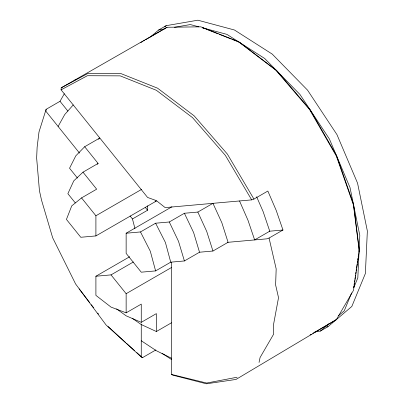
<?xml version="1.0" encoding="UTF-8"?>
<svg xmlns="http://www.w3.org/2000/svg" width="404" height="404" viewBox="0 0 404 404"><rect width="100%" height="100%" fill="white"/><g stroke="black" fill="none" stroke-linecap="round" stroke-linejoin="round"><path stroke-width="0.61" d="M64.307 93.799L60.014 101.298L46.106 109.327L45.955 111.337L79.532 153.106M227.3 242.365L266.797 238.84L269.059 238.047L282.967 230.017L276.225 210.454L267.852 191.052L253.939 199.081L251.677 199.874L165.165 207.6L156.373 200.616L147.581 197.45L61.075 89.829L61.226 87.82L167.029 27.27L200.828 26.826L238.309 41.587L275.791 70.099L309.59 109.575L336.345 156.05L353.47 205.06L359.252 251.066L353.475 290.385L336.345 319.62L236.002 379.437L206.388 383.8L172.7 375.129L171.493 374.422L171.493 262.226M353.712 287.35L353.894 286.113M354.076 284.881L354.348 283.027M354.53 281.79L354.712 280.553M354.894 279.321L355.166 277.467M355.348 276.23L355.53 274.993M355.712 273.761L355.985 271.907M356.166 270.67L356.348 269.438M356.53 268.2L357.166 263.878M357.348 262.64L357.53 261.403M357.712 260.171L357.979 258.318M358.161 257.08L358.434 255.227M358.979 251.52L359.252 249.667L353.53 204.136L336.572 155.606L310.09 109.59L276.629 70.518L239.522 42.284L238.36 41.829M259.045 362.433L260.065 357.54L273.629 334.169L273.306 325.786L278.523 297.672L275.619 284.941L276.174 268.907L269.059 238.047M46.106 109.327L38.996 131.972L37.128 147.253L36.643 158.025L39.446 190.769L41.536 200.177L52.682 237.81L75.609 283.977L106.09 324.983L141.259 356.964L142.466 357.676L155.838 349.955M351.631 292.905L344.259 310.833L338.542 315.686M353.773 287.704L357.818 277.871L359.797 235.381L350.005 187.517L329.396 138.981L299.99 94.511L264.671 58.464L226.886 34.36L202.52 27.831M58.11 126.457L64.731 114.539L73.225 104.954M74.336 80.714L75.134 79.79M98.525 139.304L99.793 138.001L84.678 146.728L75.795 155.838L69.559 168.236L77.462 178.068M84.678 146.728L98.111 163.438L82.992 172.17L73.77 180.856L67.872 193.678L75.296 202.909M97.233 164.266L98.111 163.438M150.5 36.91L158.6 30.037L166.16 25.674L197.894 20.2L234.446 29.997L272.23 54.101L307.55 90.148L336.956 134.618L357.56 183.153L367.357 231.012L365.378 273.508L351.818 306.469L328.003 326.679L320.443 331.043L314.948 331.992M164.731 26.886L166.16 25.674M320.443 331.043L329.492 323.367M82.992 172.17L96.667 189.183L81.547 197.909L71.745 205.868L66.433 219.417L80.785 237.274L95.905 235.921L156.373 201.01L155.166 201.116M140.814 42.546L142.415 41.612M143.486 40.986L144.556 40.365M145.627 39.738L167.029 27.27M310.131 334.896L311.201 334.275M312.807 333.34L336.345 319.62M95.905 235.921L95.905 215.766L141.668 189.345M134.956 228.598L132.462 218.958L147.581 210.226L147.303 205.853M126.139 233.224L140.491 231.941L155.611 223.21L169.286 221.988L184.406 213.262L197.839 212.065L212.953 203.333L221.836 222.705L228.073 242.299L212.953 251.025L199.52 252.227L184.406 260.954L170.73 262.176L155.611 270.902L141.259 272.185L126.139 253.379L126.139 233.224L171.902 206.803M116.569 308.898L126.144 315.832L141.259 322.336L141.259 304.106L126.139 312.832L111.029 307.101L95.905 295.375L95.905 276.235L129.679 256.737M95.905 276.235L111.019 274.887L133.355 261.989M126.139 312.832L126.139 293.693L171.357 267.589M141.259 322.336L156.373 313.61L156.373 331.522L141.264 324.558L132.189 318.261M156.373 331.522L171.493 322.791M61.226 87.82L87.825 73.493L120.998 73.614L157.585 88.193L194.173 115.862L227.341 154.04L253.939 199.081M61.075 89.829L87.395 75.715L120.205 75.866L156.373 90.289L192.541 117.63L225.351 155.363L251.677 199.874M237.138 377.235L206.661 383.048L171.493 374.422M158.6 30.037L164.09 29.093M174.467 27.3L190.334 24.563L198.864 26.851M326.78 326.892L328.003 326.679M269.205 231.245L282.967 230.017M202.409 27.669L204.146 28.356M205.888 29.038L218.064 33.835M219.226 34.29L231.401 39.087M232.563 39.547L237.198 41.37M171.493 358.217L156.373 350.743L141.259 340.759M162.11 353.374L171.493 359.469M125.624 342.562L108.025 326.462M126.558 343.4L134.512 350.541M136.85 352.636L142.466 357.676M60.014 101.298L67.907 111.11M145.213 207.282L147.581 210.226M130.093 216.009L132.462 218.958M81.547 197.909L95.905 215.766M111.019 274.887L126.139 293.693M79.164 288.89L89.799 302.732M91.314 304.707L93.597 307.676M97.773 313.115L98.531 314.1M155.611 223.21L165.418 242.491L170.73 262.176M140.491 231.941L150.303 251.227L155.611 270.902M184.406 213.262L193.622 232.588L199.52 252.227M169.286 221.988L178.512 241.329L184.406 260.954M197.839 212.065L206.722 231.436L212.953 251.025M256.641 196.798L263.135 211.63L269.756 231.199L254.641 239.925L248.021 220.357L239.522 200.96M141.259 323.978L141.259 356.964"/></g></svg>
